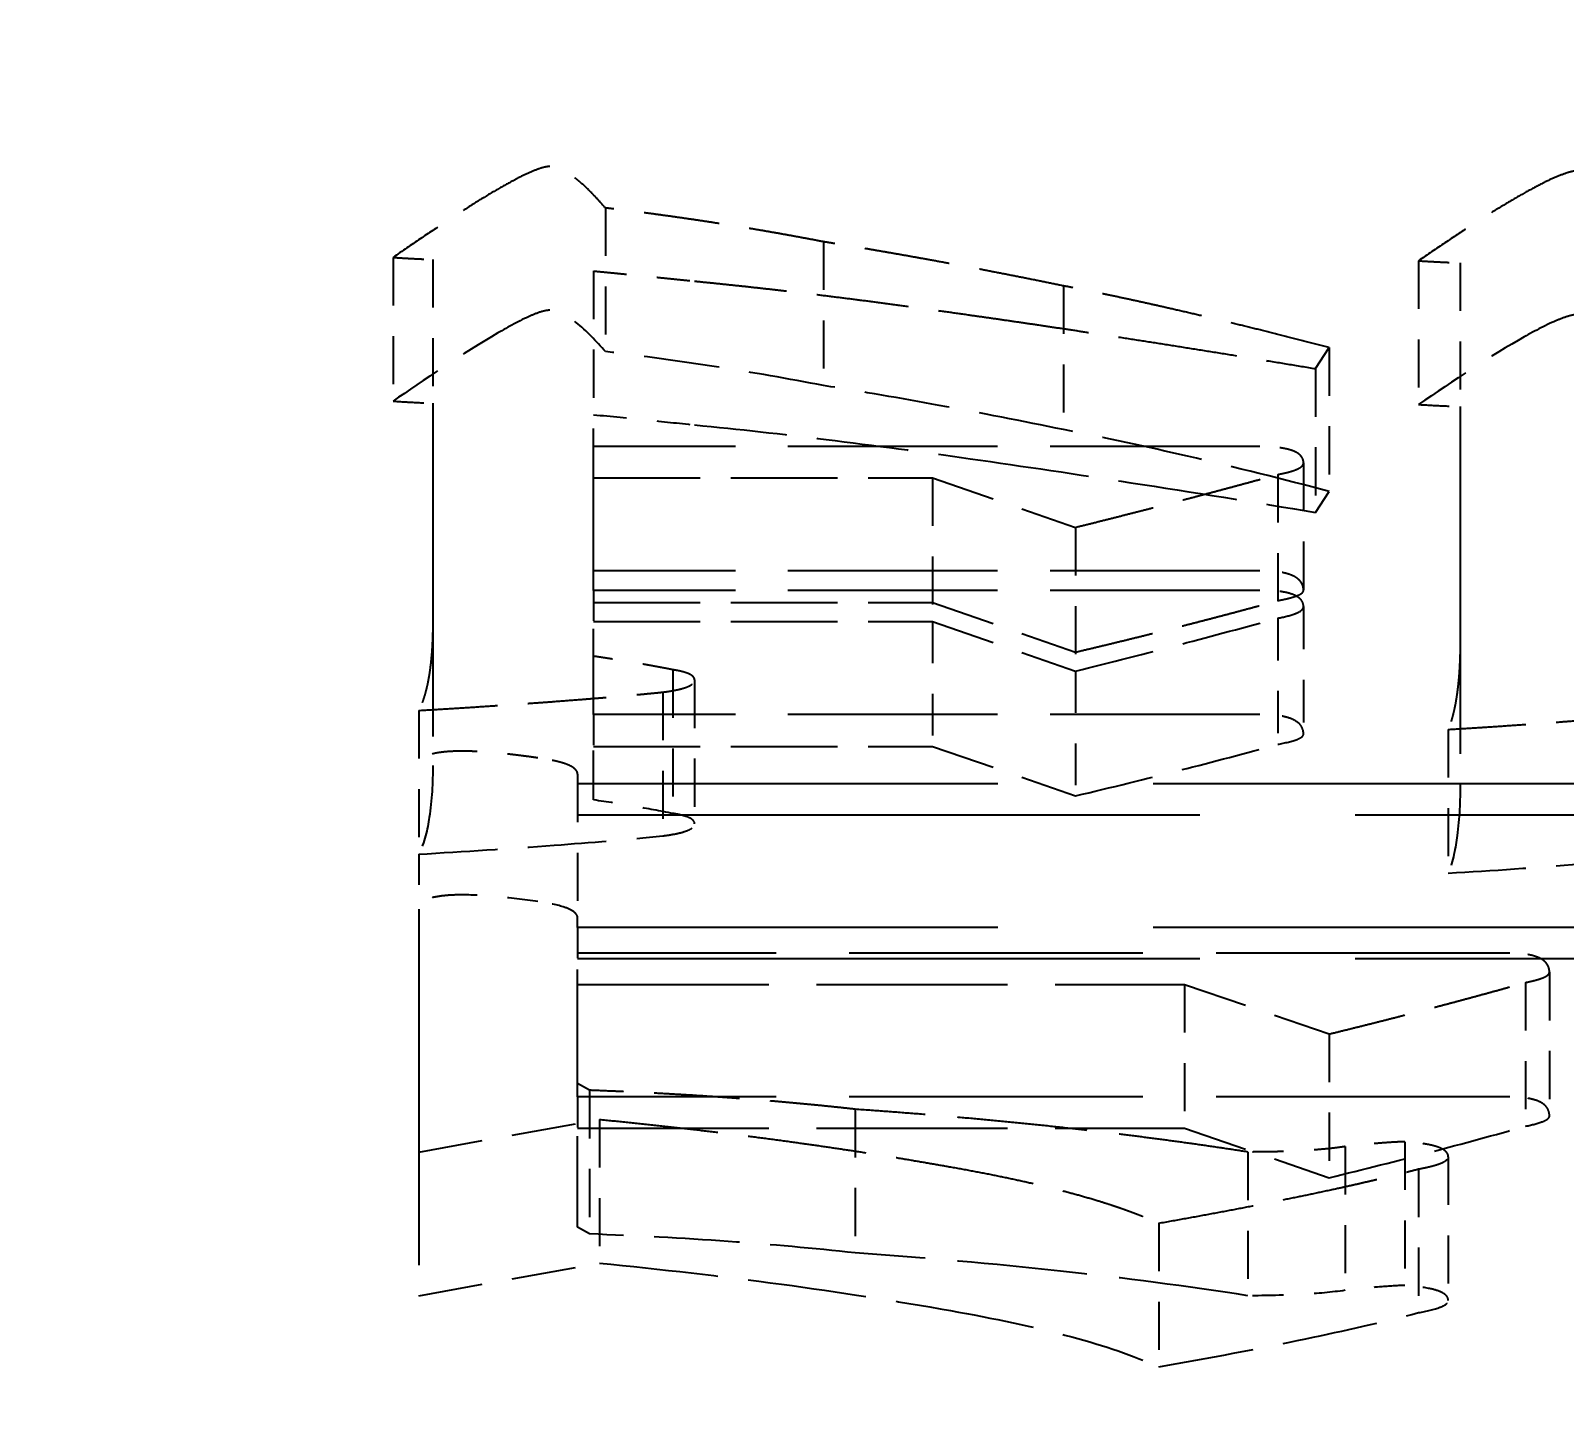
# Model space of a CAD drawing. Header units: millimetres. Extents: x 200 to 5740, y 200 to 4000.
# Drawn here: x 4260.47 to 4265.49, y 1952.79 to 1957.33 of the extents above; entities that cross this region are included whole.
import ezdxf

# ---------------------------------------------------------------- set-up
doc = ezdxf.new("R2010")
doc.units = ezdxf.units.MM
doc.header["$LTSCALE"] = 20
doc.linetypes.add('DASHED', pattern=[0.2067, 0.1654, -0.0413])
doc.layers.add('標註 (ISO)', color=7, linetype='Continuous', lineweight=18)
doc.layers.add('隱藏 (ISO)', color=7, linetype='DASHED', lineweight=25)
doc.styles.add('註記文字 (JIS)', font='kaiu.ttf')
doc.dimstyles.new('預設 (JIS)', dxfattribs={"dimscale": 20, "dimtxt": 3, "dimasz": 3, "dimexe": 2, "dimexo": 1, "dimgap": 0.8, "dimtad": 1, "dimrnd": 1e-08, "dimdsep": 46, "dimtxsty": '註記文字 (JIS)', "dimblk": 'Filled-1', "dimcen": 0.09, "dimdle": 10, "dimclrd": 256, "dimclre": 256, "dimclrt": 256, "dimadec": 0, "dimazin": 2, "dimtfac": 0.833333, "dimtmove": 0, "dimatfit": 3, "dimfxl": 0, "dimtolj": 1, "dimtzin": 0, "dimlwd": -1, "dimlwe": -1, "dimarcsym": 0})

# ---------------------------------------------------------------- blocks, each defined once
blk = doc.blocks.new('Filled-1')
at = {"color": 0}
for p, q in [((0, 0), (-1, 0.166667)), ((-1, 0.166667), (-1, -0.166667)), ((-1, 0), (0, 0)), ((-1, -0.166667), (0, 0))]:
    blk.add_line(p, q, dxfattribs=at)
at = {"color": 0, "flags": 128}
blk.add_lwpolyline([(-1, -0.166667), (0, 0)], dxfattribs=at)
at = {"color": 0}
blk.add_solid([(-1, -0.166667), (0, 0), (-1, 0.166667), (-1, -0.166667)], dxfattribs=at)
blk = doc.blocks.new('*D40')
at = {"layer": 'Defpoints', "color": 0}
for p in [(3955.2832, 2448.0062), (4476.8728, 2448.0062), (4342.7832, 958.0062)]:
    blk.add_point(p, dxfattribs=at)
at = {"layer": '標註 (ISO)'}
for p, q in [((3975.2832, 2448.0062), (4516.8728, 2448.0062)), ((4476.8728, 1018.0062), (4476.8728, 2388.0062)), ((4362.7832, 958.0062), (4516.8728, 958.0062))]:
    blk.add_line(p, q, dxfattribs=at)
at = {"layer": '標註 (ISO)', "xscale": 60, "yscale": 60, "zscale": 60}
for p, rotation in [((4476.8728, 2448.0062), 90), ((4476.8728, 958.0062), 270)]:
    blk.add_blockref('Filled-1', p, dxfattribs=dict(at, rotation=rotation))
at = {"layer": '標註 (ISO)', "insert": (4396.8949, 1625.6029), "char_height": 60, "attachment_point": 1, "rotation": 90, "style": '註記文字 (JIS)'}
blk.add_mtext('\\A1;1490', dxfattribs=at)

msp = doc.modelspace()

# ---------------------------------------------------------------- linework, layer by layer
at = {"layer": '隱藏 (ISO)', "ltscale": 0.047517}
for p, q in [((4262.3521, 1956.7528), (4262.3521, 1956.283)), ((4263.0653, 1956.642), (4263.0653, 1956.1721)), ((4261.6585, 1956.591), (4261.6585, 1956.1211)), ((4261.7881, 1956.5843), (4261.7881, 1956.1145)), ((4265.0102, 1956.5799), (4265.0102, 1956.11)), ((4265.1463, 1956.5732), (4265.1463, 1956.1034)), ((4262.3132, 1956.5466), (4262.3132, 1956.0768)), ((4263.8497, 1956.4978), (4263.8497, 1956.028)), ((4264.7184, 1956.2961), (4264.7184, 1955.8262)), ((4264.6731, 1956.2273), (4264.6731, 1955.7575)), ((4264.6342, 1955.9191), (4264.6342, 1955.4493)), ((4263.4218, 1955.8703), (4263.4218, 1955.4005)), ((4264.5499, 1955.8814), (4264.5499, 1955.4116)), ((4263.8886, 1955.7085), (4263.8886, 1955.2386)), ((4262.5726, 1955.2429), (4262.5726, 1954.773)), ((4262.6439, 1955.2096), (4262.6439, 1954.7397)), ((4262.5402, 1955.1697), (4262.5402, 1954.6998)), ((4261.7427, 1955.1098), (4261.7427, 1954.64)), ((4265.1074, 1955.0477), (4265.1074, 1954.5779)), ((4262.2614, 1954.9014), (4262.2614, 1954.4315)), ((4265.438, 1954.2539), (4265.438, 1953.7841)), ((4264.2452, 1954.214), (4264.2452, 1953.7442)), ((4265.3603, 1954.2207), (4265.3603, 1953.7508)), ((4264.7184, 1954.0522), (4264.7184, 1953.5823)), ((4262.3003, 1953.8681), (4262.3003, 1953.3983)), ((4263.169, 1953.806), (4263.169, 1953.3362)), ((4262.3327, 1953.7728), (4262.3327, 1953.3029)), ((4264.9648, 1953.6996), (4264.9648, 1953.2298)), ((4264.4526, 1953.6663), (4264.4526, 1953.1965)), ((4264.7703, 1953.6841), (4264.7703, 1953.2142)), ((4265.1074, 1953.6508), (4265.1074, 1953.181)), ((4265.0102, 1953.6109), (4265.0102, 1953.1411)), ((4264.1609, 1953.4335), (4264.1609, 1952.9637))]:
    msp.add_line(p, q, dxfattribs=at)
at = {"layer": '隱藏 (ISO)', "ltscale": 0.019521}
for p, q in [((4264.6731, 1956.2273), (4264.7184, 1956.2961)), ((4264.6731, 1955.7575), (4264.7184, 1955.8262))]:
    msp.add_line(p, q, dxfattribs=at)
at = {"layer": '隱藏 (ISO)', "ltscale": 0.329595}
msp.add_line((4261.7881, 1956.1145), (4261.7881, 1954.9304), dxfattribs=at)
at = {"layer": '隱藏 (ISO)', "ltscale": 0.343178}
msp.add_line((4265.1463, 1956.1034), (4265.1463, 1954.8706), dxfattribs=at)
at = {"layer": '隱藏 (ISO)', "ltscale": 0.159808}
msp.add_line((4262.3132, 1955.5025), (4262.3132, 1956.0768), dxfattribs=at)
at = {"layer": '隱藏 (ISO)', "ltscale": 0.207348}
for p, q in [((4264.4915, 1955.9723), (4262.3132, 1955.9723)), ((4264.4915, 1955.5666), (4262.3132, 1955.5666)), ((4264.4915, 1955.5025), (4262.3132, 1955.5025)), ((4264.4915, 1955.0967), (4262.3132, 1955.0967))]:
    msp.add_line(p, q, dxfattribs=at)
at = {"layer": '隱藏 (ISO)', "ltscale": 0.105476}
for p, q in [((4262.3132, 1955.8703), (4263.4218, 1955.8703)), ((4262.3132, 1955.4624), (4263.4218, 1955.4624)), ((4262.3132, 1955.4005), (4263.4218, 1955.4005)), ((4262.3132, 1954.9925), (4263.4218, 1954.9925))]:
    msp.add_line(p, q, dxfattribs=at)
at = {"layer": '隱藏 (ISO)', "ltscale": 0.063204}
for p, q in [((4263.4218, 1955.8703), (4263.8886, 1955.7085)), ((4263.4218, 1955.4624), (4263.8886, 1955.3005)), ((4263.4218, 1955.4005), (4263.8886, 1955.2386)), ((4263.4218, 1954.9925), (4263.8886, 1954.8307))]:
    msp.add_line(p, q, dxfattribs=at)
at = {"layer": '隱藏 (ISO)', "ltscale": 0.010237}
for p, q in [((4262.3132, 1955.5025), (4262.3132, 1955.4005)), ((4262.2614, 1954.4005), (4262.2614, 1954.2985)), ((4262.2614, 1953.8462), (4262.2614, 1953.7442))]:
    msp.add_line(p, q, dxfattribs=at)
at = {"layer": '隱藏 (ISO)', "ltscale": 0.041697}
msp.add_line((4264.5499, 1955.4116), (4264.5499, 1954.9992), dxfattribs=at)
at = {"layer": '隱藏 (ISO)', "ltscale": 0.042147}
msp.add_line((4264.6342, 1955.4493), (4264.6342, 1955.0324), dxfattribs=at)
at = {"layer": '隱藏 (ISO)', "ltscale": 0.084485}
msp.add_line((4262.3132, 1955.0967), (4262.3132, 1955.4005), dxfattribs=at)
at = {"layer": '隱藏 (ISO)', "ltscale": 0.041248}
for p, q in [((4263.4218, 1955.4005), (4263.4218, 1954.9925)), ((4263.8886, 1955.2386), (4263.8886, 1954.8307))]:
    msp.add_line(p, q, dxfattribs=at)
at = {"layer": '隱藏 (ISO)', "ltscale": 0.010462}
msp.add_line((4262.3132, 1955.0967), (4262.3132, 1954.9925), dxfattribs=at)
at = {"layer": '隱藏 (ISO)', "ltscale": 0.048675}
msp.add_line((4262.3132, 1954.8174), (4262.3132, 1954.9925), dxfattribs=at)
at = {"layer": '隱藏 (ISO)', "ltscale": 0.614836}
for p, q in [((4268.7184, 1954.8703), (4262.2614, 1954.8703)), ((4262.2614, 1954.7683), (4268.7184, 1954.7683)), ((4268.7184, 1954.4005), (4262.2614, 1954.4005)), ((4262.2614, 1954.2985), (4268.7184, 1954.2985))]:
    msp.add_line(p, q, dxfattribs=at)
at = {"layer": '隱藏 (ISO)', "ltscale": 0.018102}
msp.add_line((4261.7427, 1954.64), (4261.7427, 1954.4604), dxfattribs=at)
at = {"layer": '隱藏 (ISO)', "ltscale": 0.351821}
msp.add_line((4261.7427, 1954.4604), (4261.7427, 1953.1965), dxfattribs=at)
at = {"layer": '隱藏 (ISO)', "ltscale": 0.008544}
msp.add_line((4262.2614, 1954.4005), (4262.2614, 1954.4315), dxfattribs=at)
at = {"layer": '隱藏 (ISO)', "ltscale": 0.290081}
for p, q in [((4265.3084, 1954.316), (4262.2614, 1954.316)), ((4265.3084, 1953.8462), (4262.2614, 1953.8462))]:
    msp.add_line(p, q, dxfattribs=at)
at = {"layer": '隱藏 (ISO)', "ltscale": 0.125851}
msp.add_line((4262.2614, 1953.8462), (4262.2614, 1954.2985), dxfattribs=at)
at = {"layer": '隱藏 (ISO)', "ltscale": 0.188826}
for p, q in [((4262.2614, 1954.214), (4264.2452, 1954.214)), ((4262.2614, 1953.7442), (4264.2452, 1953.7442))]:
    msp.add_line(p, q, dxfattribs=at)
at = {"layer": '隱藏 (ISO)', "ltscale": 0.063639}
for p, q in [((4264.2452, 1954.214), (4264.7184, 1954.0522)), ((4264.2452, 1953.7442), (4264.7184, 1953.5823))]:
    msp.add_line(p, q, dxfattribs=at)
at = {"layer": '隱藏 (ISO)', "ltscale": 0.0071}
for p, q in [((4262.3003, 1953.8681), (4262.2614, 1953.8903)), ((4262.3003, 1953.3983), (4262.2614, 1953.4204))]:
    msp.add_line(p, q, dxfattribs=at)
at = {"layer": '隱藏 (ISO)', "ltscale": 0.063421}
for p, q in [((4261.7427, 1953.6663), (4262.3327, 1953.7728)), ((4261.7427, 1953.1965), (4262.3327, 1953.3029))]:
    msp.add_line(p, q, dxfattribs=at)
at = {"layer": '隱藏 (ISO)', "ltscale": 0.090041}
msp.add_line((4262.2614, 1953.4204), (4262.2614, 1953.7442), dxfattribs=at)
at = {"layer": '隱藏 (ISO)', "ltscale": 0.096682}
msp.add_open_spline([(4262.1706, 1956.8881), (4262.0863, 1956.8881), (4261.6585, 1956.591)], degree=2, dxfattribs=at)
at = {"layer": '隱藏 (ISO)', "ltscale": 0.042249}
msp.add_open_spline([(4262.3521, 1956.7528), (4262.2355, 1956.8881), (4262.1706, 1956.8881)], degree=2, dxfattribs=at)
at = {"layer": '隱藏 (ISO)', "ltscale": 0.096953}
msp.add_open_spline([(4265.5353, 1956.8748), (4265.438, 1956.8748), (4265.0102, 1956.5799)], degree=2, dxfattribs=at)
at = {"layer": '隱藏 (ISO)', "ltscale": 0.0746}
msp.add_open_spline([(4263.0653, 1956.642), (4262.7217, 1956.7085), (4262.3521, 1956.7528)], degree=2, dxfattribs=at)
at = {"layer": '隱藏 (ISO)', "ltscale": 0.084742}
msp.add_open_spline([(4263.8497, 1956.4978), (4263.4283, 1956.5843), (4263.0653, 1956.642)], degree=2, dxfattribs=at)
at = {"layer": '隱藏 (ISO)', "ltscale": 0.012391}
msp.add_open_spline([(4261.6585, 1956.591), (4261.7233, 1956.5865), (4261.7881, 1956.5843)], degree=2, dxfattribs=at)
at = {"layer": '隱藏 (ISO)', "ltscale": 0.013001}
msp.add_open_spline([(4265.0102, 1956.5799), (4265.0815, 1956.5755), (4265.1463, 1956.5732)], degree=2, dxfattribs=at)
at = {"layer": '隱藏 (ISO)', "ltscale": 0.032722}
msp.add_open_spline([(4262.3132, 1956.5466), (4262.4948, 1956.5289), (4262.6439, 1956.5134)], degree=2, dxfattribs=at)
at = {"layer": '隱藏 (ISO)', "ltscale": 0.091157}
msp.add_open_spline([(4262.6439, 1956.5134), (4263.0523, 1956.4735), (4263.545, 1956.4025)], degree=2, dxfattribs=at)
at = {"layer": '隱藏 (ISO)', "ltscale": 0.099979}
msp.add_open_spline([(4264.7184, 1956.2961), (4264.2257, 1956.4247), (4263.8497, 1956.4978)], degree=2, dxfattribs=at)
at = {"layer": '隱藏 (ISO)', "ltscale": 0.096682}
msp.add_open_spline([(4262.1706, 1956.4182), (4262.1687, 1956.4182), (4262.1668, 1956.4181), (4262.1629, 1956.4177), (4262.1607, 1956.4174), (4262.1536, 1956.4162), (4262.1485, 1956.4149), (4262.1319, 1956.41), (4262.1187, 1956.4048), (4262.0731, 1956.3849), (4262.0341, 1956.3635), (4261.8905, 1956.2802), (4261.7513, 1956.1856), (4261.6585, 1956.1211)], degree=3, knots=[-0.09308535, -0.09308535, -0.09308535, -0.09308535, -0.09230911, -0.09230911, -0.09138834, -0.09138834, -0.08902605, -0.08902605, -0.08234806, -0.08234806, -0.06303666, -0.06303666, 0, 0, 0, 0], dxfattribs=at)
at = {"layer": '隱藏 (ISO)', "ltscale": 0.042249}
msp.add_open_spline([(4262.3521, 1956.283), (4262.3237, 1956.316), (4262.29, 1956.3517), (4262.243, 1956.3889), (4262.2267, 1956.4003), (4262.2039, 1956.4109), (4262.1973, 1956.4136), (4262.187, 1956.4164), (4262.1832, 1956.4172), (4262.1764, 1956.418), (4262.1735, 1956.4182), (4262.1706, 1956.4182)], degree=3, knots=[-0.03126168, -0.03126168, -0.03126168, -0.03126168, -0.0124512, -0.0124512, -0.00483558, -0.00483558, -0.0021731, -0.0021731, -0.00087424, -0.00087424, 0, 0, 0, 0], dxfattribs=at)
at = {"layer": '隱藏 (ISO)', "ltscale": 0.096953}
msp.add_open_spline([(4265.5353, 1956.4049), (4265.5331, 1956.4049), (4265.531, 1956.4048), (4265.5265, 1956.4045), (4265.5241, 1956.4041), (4265.5162, 1956.4029), (4265.5107, 1956.4016), (4265.4925, 1956.3968), (4265.4786, 1956.3917), (4265.4303, 1956.3719), (4265.3902, 1956.3508), (4265.2497, 1956.2719), (4265.1205, 1956.1861), (4265.0102, 1956.11)], degree=3, knots=[-0.1131469, -0.1131469, -0.1131469, -0.1131469, -0.1120471, -0.1120471, -0.1107785, -0.1107785, -0.1076238, -0.1076238, -0.0989953, -0.0989953, -0.074477, -0.074477, 0, 0, 0, 0], dxfattribs=at)
at = {"layer": '隱藏 (ISO)', "ltscale": 0.1179}
msp.add_open_spline([(4263.545, 1956.4025), (4264.0312, 1956.3338), (4264.6731, 1956.2273)], degree=2, dxfattribs=at)
at = {"layer": '隱藏 (ISO)', "ltscale": 0.0746}
msp.add_open_spline([(4263.0653, 1956.1721), (4262.9512, 1956.1942), (4262.8345, 1956.2146), (4262.5963, 1956.2516), (4262.4753, 1956.2682), (4262.3521, 1956.283)], degree=3, knots=[-0.07848834, -0.07848834, -0.07848834, -0.07848834, -0.0391644, -0.0391644, 0, 0, 0, 0], dxfattribs=at)
at = {"layer": '隱藏 (ISO)', "ltscale": 0.084742}
msp.add_open_spline([(4263.8497, 1956.028), (4263.7163, 1956.0554), (4263.58, 1956.0821), (4263.3192, 1956.13), (4263.1926, 1956.1519), (4263.0653, 1956.1721)], degree=3, knots=[-0.08882362, -0.08882362, -0.08882362, -0.08882362, -0.04212691, -0.04212691, 0, 0, 0, 0], dxfattribs=at)
at = {"layer": '隱藏 (ISO)', "ltscale": 0.012391}
msp.add_open_spline([(4261.6585, 1956.1211), (4261.68, 1956.1197), (4261.7016, 1956.1184), (4261.7448, 1956.1161), (4261.7665, 1956.1152), (4261.7881, 1956.1145)], degree=3, knots=[-0.01311863, -0.01311863, -0.01311863, -0.01311863, -0.00653534, -0.00653534, 0, 0, 0, 0], dxfattribs=at)
at = {"layer": '隱藏 (ISO)', "ltscale": 0.013001}
msp.add_open_spline([(4265.0102, 1956.11), (4265.0333, 1956.1086), (4265.0566, 1956.1073), (4265.1019, 1956.1051), (4265.1241, 1956.1042), (4265.1463, 1956.1034)], degree=3, knots=[-0.01374596, -0.01374596, -0.01374596, -0.01374596, -0.00668973, -0.00668973, 0, 0, 0, 0], dxfattribs=at)
at = {"layer": '隱藏 (ISO)', "ltscale": 0.032722}
msp.add_open_spline([(4262.3132, 1956.0768), (4262.371, 1956.0711), (4262.4291, 1956.0654), (4262.539, 1956.0543), (4262.5917, 1956.049), (4262.6439, 1956.0435)], degree=3, knots=[-0.03436821, -0.03436821, -0.03436821, -0.03436821, -0.01635786, -0.01635786, 0, 0, 0, 0], dxfattribs=at)
at = {"layer": '隱藏 (ISO)', "ltscale": 0.091157}
msp.add_open_spline([(4262.6439, 1956.0435), (4262.788, 1956.0294), (4262.9323, 1956.0132), (4263.2317, 1955.9764), (4263.3899, 1955.955), (4263.545, 1955.9327)], degree=3, knots=[-0.09544334, -0.09544334, -0.09544334, -0.09544334, -0.05047556, -0.05047556, 0, 0, 0, 0], dxfattribs=at)
at = {"layer": '隱藏 (ISO)', "ltscale": 0.099979}
msp.add_open_spline([(4264.7184, 1955.8262), (4264.5681, 1955.8655), (4264.4114, 1955.9046), (4264.1245, 1955.9713), (4263.9869, 1956.0013), (4263.8497, 1956.028)], degree=3, knots=[-0.1041301, -0.1041301, -0.1041301, -0.1041301, -0.0473345, -0.0473345, 0, 0, 0, 0], dxfattribs=at)
at = {"layer": '隱藏 (ISO)', "ltscale": 0.022959}
msp.add_open_spline([(4264.6342, 1955.9191), (4264.6342, 1955.9723), (4264.4915, 1955.9723)], degree=2, dxfattribs=at)
at = {"layer": '隱藏 (ISO)', "ltscale": 0.1179}
msp.add_open_spline([(4263.545, 1955.9327), (4263.72, 1955.9079), (4263.8978, 1955.8813), (4264.2711, 1955.8233), (4264.4745, 1955.7904), (4264.6731, 1955.7575)], degree=3, knots=[-0.1229837, -0.1229837, -0.1229837, -0.1229837, -0.0662107, -0.0662107, 0, 0, 0, 0], dxfattribs=at)
at = {"layer": '隱藏 (ISO)', "ltscale": 0.013813}
msp.add_open_spline([(4264.5499, 1955.8814), (4264.6342, 1955.897), (4264.6342, 1955.9191)], degree=2, dxfattribs=at)
at = {"layer": '隱藏 (ISO)', "ltscale": 0.079187}
msp.add_open_spline([(4263.8886, 1955.7085), (4264.2452, 1955.7972), (4264.5499, 1955.8814)], degree=2, dxfattribs=at)
at = {"layer": '隱藏 (ISO)', "ltscale": 0.025551}
msp.add_open_spline([(4264.6342, 1955.5023), (4264.6342, 1955.5666), (4264.4915, 1955.5666)], degree=2, dxfattribs=at)
at = {"layer": '隱藏 (ISO)', "ltscale": 0.022959}
msp.add_open_spline([(4264.6342, 1955.4493), (4264.6342, 1955.4548), (4264.633, 1955.4604), (4264.6275, 1955.4705), (4264.6235, 1955.4751), (4264.6116, 1955.4837), (4264.6036, 1955.4876), (4264.5826, 1955.4945), (4264.5699, 1955.4971), (4264.5356, 1955.5016), (4264.5133, 1955.5025), (4264.4915, 1955.5025)], degree=3, knots=[-0.02420795, -0.02420795, -0.02420795, -0.02420795, -0.01937, -0.01937, -0.01523307, -0.01523307, -0.01100239, -0.01100239, -0.00652157, -0.00652157, 0, 0, 0, 0], dxfattribs=at)
at = {"layer": '隱藏 (ISO)', "ltscale": 0.012746}
msp.add_open_spline([(4264.5499, 1955.469), (4264.6342, 1955.4845), (4264.6342, 1955.5023)], degree=2, dxfattribs=at)
at = {"layer": '隱藏 (ISO)', "ltscale": 0.078453}
msp.add_open_spline([(4263.8886, 1955.3005), (4264.2452, 1955.3848), (4264.5499, 1955.469)], degree=2, dxfattribs=at)
at = {"layer": '隱藏 (ISO)', "ltscale": 0.079187}
msp.add_open_spline([(4263.8886, 1955.2386), (4264.004, 1955.2673), (4264.1189, 1955.2966), (4264.3391, 1955.3542), (4264.4453, 1955.3827), (4264.5499, 1955.4116)], degree=3, knots=[-0.08316965, -0.08316965, -0.08316965, -0.08316965, -0.0403571, -0.0403571, 0, 0, 0, 0], dxfattribs=at)
at = {"layer": '隱藏 (ISO)', "ltscale": 0.013813}
msp.add_open_spline([(4264.5499, 1955.4116), (4264.5698, 1955.4153), (4264.5898, 1955.4199), (4264.6142, 1955.4289), (4264.6218, 1955.4327), (4264.6318, 1955.4408), (4264.6342, 1955.445), (4264.6342, 1955.4493)], degree=3, knots=[-0.01458452, -0.01458452, -0.01458452, -0.01458452, -0.00776832, -0.00776832, -0.00378229, -0.00378229, 0, 0, 0, 0], dxfattribs=at)
at = {"layer": '隱藏 (ISO)', "ltscale": 0.08097}
msp.add_open_spline([(4261.7881, 1955.4003), (4261.7881, 1955.2052), (4261.7427, 1955.1098)], degree=2, dxfattribs=at)
at = {"layer": '隱藏 (ISO)', "ltscale": 0.081533}
msp.add_open_spline([(4265.1463, 1955.3404), (4265.1463, 1955.1475), (4265.1074, 1955.0477)], degree=2, dxfattribs=at)
at = {"layer": '隱藏 (ISO)', "ltscale": 0.027528}
msp.add_open_spline([(4262.5726, 1955.2429), (4262.4494, 1955.2672), (4262.3132, 1955.2872)], degree=2, dxfattribs=at)
at = {"layer": '隱藏 (ISO)', "ltscale": 0.015822}
msp.add_open_spline([(4262.5402, 1955.1697), (4262.6439, 1955.183), (4262.6439, 1955.2096)], degree=2, dxfattribs=at)
at = {"layer": '隱藏 (ISO)', "ltscale": 0.012123}
msp.add_open_spline([(4262.6439, 1955.2096), (4262.6439, 1955.2318), (4262.5726, 1955.2429)], degree=2, dxfattribs=at)
at = {"layer": '隱藏 (ISO)', "ltscale": 0.077687}
msp.add_open_spline([(4261.7427, 1955.1098), (4262.229, 1955.1386), (4262.5402, 1955.1697)], degree=2, dxfattribs=at)
at = {"layer": '隱藏 (ISO)', "ltscale": 0.076629}
msp.add_open_spline([(4265.1074, 1955.0477), (4265.5807, 1955.0766), (4265.8919, 1955.1098)], degree=2, dxfattribs=at)
at = {"layer": '隱藏 (ISO)', "ltscale": 0.025551}
msp.add_open_spline([(4264.6342, 1955.0324), (4264.6342, 1955.0398), (4264.6327, 1955.0474), (4264.6257, 1955.0607), (4264.6208, 1955.0668), (4264.6066, 1955.077), (4264.5981, 1955.0814), (4264.5764, 1955.0887), (4264.564, 1955.0914), (4264.5315, 1955.0958), (4264.5114, 1955.0967), (4264.4915, 1955.0967)], degree=3, knots=[-0.02692775, -0.02692775, -0.02692775, -0.02692775, -0.02043863, -0.02043863, -0.01508009, -0.01508009, -0.01047811, -0.01047811, -0.00596637, -0.00596637, 0, 0, 0, 0], dxfattribs=at)
at = {"layer": '隱藏 (ISO)', "ltscale": 0.012746}
msp.add_open_spline([(4264.5499, 1954.9992), (4264.5741, 1955.0036), (4264.5971, 1955.009), (4264.6197, 1955.0178), (4264.6255, 1955.0208), (4264.6325, 1955.0267), (4264.6342, 1955.0295), (4264.6342, 1955.0324)], degree=3, knots=[-0.01287742, -0.01287742, -0.01287742, -0.01287742, -0.0056184, -0.0056184, -0.00254049, -0.00254049, 0, 0, 0, 0], dxfattribs=at)
at = {"layer": '隱藏 (ISO)', "ltscale": 0.021449}
msp.add_open_spline([(4261.8854, 1954.9768), (4261.7427, 1954.9768), (4261.7427, 1954.9302)], degree=2, dxfattribs=at)
at = {"layer": '隱藏 (ISO)', "ltscale": 0.0243}
msp.add_open_spline([(4262.1317, 1954.9546), (4261.9761, 1954.9768), (4261.8854, 1954.9768)], degree=2, dxfattribs=at)
at = {"layer": '隱藏 (ISO)', "ltscale": 0.020519}
msp.add_open_spline([(4262.2614, 1954.9014), (4262.2614, 1954.9369), (4262.1317, 1954.9546)], degree=2, dxfattribs=at)
at = {"layer": '隱藏 (ISO)', "ltscale": 0.078453}
msp.add_open_spline([(4263.8886, 1954.8307), (4264.0045, 1954.858), (4264.1193, 1954.8861), (4264.3396, 1954.9423), (4264.4457, 1954.9704), (4264.5499, 1954.9992)], degree=3, knots=[-0.0824285, -0.0824285, -0.0824285, -0.0824285, -0.04017511, -0.04017511, 0, 0, 0, 0], dxfattribs=at)
at = {"layer": '隱藏 (ISO)', "ltscale": 0.08097}
msp.add_open_spline([(4261.7881, 1954.9304), (4261.7881, 1954.8753), (4261.7854, 1954.8155), (4261.7708, 1954.7222), (4261.7608, 1954.6778), (4261.7427, 1954.64)], degree=3, knots=[-0.08243916, -0.08243916, -0.08243916, -0.08243916, -0.03363924, -0.03363924, 0, 0, 0, 0], dxfattribs=at)
at = {"layer": '隱藏 (ISO)', "ltscale": 0.081533}
msp.add_open_spline([(4265.1463, 1954.8706), (4265.1463, 1954.8154), (4265.1439, 1954.7562), (4265.1314, 1954.6617), (4265.1227, 1954.617), (4265.1074, 1954.5779)], degree=3, knots=[-0.08333865, -0.08333865, -0.08333865, -0.08333865, -0.03462334, -0.03462334, 0, 0, 0, 0], dxfattribs=at)
at = {"layer": '隱藏 (ISO)', "ltscale": 0.027528}
msp.add_open_spline([(4262.5726, 1954.773), (4262.5311, 1954.7812), (4262.489, 1954.789), (4262.4025, 1954.8038), (4262.3581, 1954.8108), (4262.3132, 1954.8174)], degree=3, knots=[-0.0290152, -0.0290152, -0.0290152, -0.0290152, -0.014652, -0.014652, 0, 0, 0, 0], dxfattribs=at)
at = {"layer": '隱藏 (ISO)', "ltscale": 0.012123}
msp.add_open_spline([(4262.6439, 1954.7397), (4262.6439, 1954.7441), (4262.6419, 1954.7483), (4262.6326, 1954.7562), (4262.6258, 1954.7597), (4262.6046, 1954.7672), (4262.5889, 1954.7705), (4262.5726, 1954.773)], degree=3, knots=[-0.01288018, -0.01288018, -0.01288018, -0.01288018, -0.00909699, -0.00909699, -0.00537285, -0.00537285, 0, 0, 0, 0], dxfattribs=at)
at = {"layer": '隱藏 (ISO)', "ltscale": 0.077687}
msp.add_open_spline([(4261.7427, 1954.64), (4261.8891, 1954.6486), (4262.04, 1954.6584), (4262.3024, 1954.6781), (4262.4249, 1954.6883), (4262.5402, 1954.6998)], degree=3, knots=[-0.08066114, -0.08066114, -0.08066114, -0.08066114, -0.03602559, -0.03602559, 0, 0, 0, 0], dxfattribs=at)
at = {"layer": '隱藏 (ISO)', "ltscale": 0.015822}
msp.add_open_spline([(4262.5402, 1954.6998), (4262.555, 1954.7017), (4262.5699, 1954.7041), (4262.5949, 1954.7093), (4262.6058, 1954.7121), (4262.6241, 1954.7186), (4262.6313, 1954.7222), (4262.6415, 1954.7306), (4262.6439, 1954.7351), (4262.6439, 1954.7397)], degree=3, knots=[-0.0167625, -0.0167625, -0.0167625, -0.0167625, -0.01199388, -0.01199388, -0.00795849, -0.00795849, -0.00406799, -0.00406799, 0, 0, 0, 0], dxfattribs=at)
at = {"layer": '隱藏 (ISO)', "ltscale": 0.076629}
msp.add_open_spline([(4265.1074, 1954.5779), (4265.2509, 1954.5866), (4265.3981, 1954.5966), (4265.6568, 1954.617), (4265.7775, 1954.6277), (4265.8919, 1954.64)], degree=3, knots=[-0.07971147, -0.07971147, -0.07971147, -0.07971147, -0.03593624, -0.03593624, 0, 0, 0, 0], dxfattribs=at)
at = {"layer": '隱藏 (ISO)', "ltscale": 0.021449}
msp.add_open_spline([(4261.8854, 1954.5069), (4261.8709, 1954.5069), (4261.8562, 1954.5066), (4261.8297, 1954.5048), (4261.8176, 1954.5036), (4261.7945, 1954.4999), (4261.7838, 1954.4973), (4261.765, 1954.4905), (4261.7578, 1954.4863), (4261.7453, 1954.475), (4261.7427, 1954.4676), (4261.7427, 1954.4604)], degree=3, knots=[-0.02261565, -0.02261565, -0.02261565, -0.02261565, -0.01827825, -0.01827825, -0.01454436, -0.01454436, -0.01058863, -0.01058863, -0.00632691, -0.00632691, 0, 0, 0, 0], dxfattribs=at)
at = {"layer": '隱藏 (ISO)', "ltscale": 0.0243}
msp.add_open_spline([(4262.1317, 1954.4848), (4262.0874, 1954.4911), (4262.0389, 1954.4972), (4261.9585, 1954.5044), (4261.9205, 1954.5069), (4261.8854, 1954.5069)], degree=3, knots=[-0.02502918, -0.02502918, -0.02502918, -0.02502918, -0.01053265, -0.01053265, 0, 0, 0, 0], dxfattribs=at)
at = {"layer": '隱藏 (ISO)', "ltscale": 0.020519}
msp.add_open_spline([(4262.2614, 1954.4315), (4262.2614, 1954.4351), (4262.2604, 1954.4386), (4262.2563, 1954.4453), (4262.2533, 1954.4485), (4262.241, 1954.4578), (4262.2291, 1954.4631), (4262.1912, 1954.4752), (4262.1614, 1954.4807), (4262.1317, 1954.4848)], degree=3, knots=[-0.02158042, -0.02158042, -0.02158042, -0.02158042, -0.01849986, -0.01849986, -0.01552825, -0.01552825, -0.00959663, -0.00959663, 0, 0, 0, 0], dxfattribs=at)
at = {"layer": '隱藏 (ISO)', "ltscale": 0.024084}
msp.add_open_spline([(4265.438, 1954.2539), (4265.438, 1954.316), (4265.3084, 1954.316)], degree=2, dxfattribs=at)
at = {"layer": '隱藏 (ISO)', "ltscale": 0.012307}
msp.add_open_spline([(4265.3603, 1954.2207), (4265.438, 1954.2362), (4265.438, 1954.2539)], degree=2, dxfattribs=at)
at = {"layer": '隱藏 (ISO)', "ltscale": 0.076972}
msp.add_open_spline([(4264.7184, 1954.0522), (4265.062, 1954.1364), (4265.3603, 1954.2207)], degree=2, dxfattribs=at)
at = {"layer": '隱藏 (ISO)', "ltscale": 0.084571}
msp.add_open_spline([(4263.169, 1953.806), (4262.7735, 1953.8504), (4262.3003, 1953.8681)], degree=2, dxfattribs=at)
at = {"layer": '隱藏 (ISO)', "ltscale": 0.12846}
msp.add_open_spline([(4264.4526, 1953.6663), (4263.8692, 1953.7573), (4263.169, 1953.806)], degree=2, dxfattribs=at)
at = {"layer": '隱藏 (ISO)', "ltscale": 0.024084}
msp.add_open_spline([(4265.438, 1953.7841), (4265.438, 1953.7915), (4265.4367, 1953.7991), (4265.4298, 1953.8123), (4265.425, 1953.8183), (4265.4114, 1953.8281), (4265.4035, 1953.8322), (4265.3836, 1953.8389), (4265.3724, 1953.8414), (4265.3434, 1953.8453), (4265.3259, 1953.8462), (4265.3084, 1953.8462)], degree=3, knots=[-0.02537444, -0.02537444, -0.02537444, -0.02537444, -0.01890081, -0.01890081, -0.01362107, -0.01362107, -0.00934519, -0.00934519, -0.00525094, -0.00525094, 0, 0, 0, 0], dxfattribs=at)
at = {"layer": '隱藏 (ISO)', "ltscale": 0.117625}
msp.add_open_spline([(4262.3327, 1953.7728), (4262.9486, 1953.7129), (4263.4802, 1953.6176)], degree=2, dxfattribs=at)
at = {"layer": '隱藏 (ISO)', "ltscale": 0.076972}
msp.add_open_spline([(4264.7184, 1953.5823), (4264.8304, 1953.6098), (4264.9414, 1953.6379), (4265.1552, 1953.694), (4265.2586, 1953.7221), (4265.3603, 1953.7508)], degree=3, knots=[-0.08088692, -0.08088692, -0.08088692, -0.08088692, -0.03954399, -0.03954399, 0, 0, 0, 0], dxfattribs=at)
at = {"layer": '隱藏 (ISO)', "ltscale": 0.012307}
msp.add_open_spline([(4265.3603, 1953.7508), (4265.3812, 1953.755), (4265.4009, 1953.7599), (4265.4224, 1953.7683), (4265.4287, 1953.7715), (4265.4362, 1953.7779), (4265.438, 1953.7809), (4265.438, 1953.7841)], degree=3, knots=[-0.0125933, -0.0125933, -0.0125933, -0.0125933, -0.00605883, -0.00605883, -0.00274925, -0.00274925, 0, 0, 0, 0], dxfattribs=at)
at = {"layer": '隱藏 (ISO)', "ltscale": 0.018971}
msp.add_open_spline([(4264.9648, 1953.6996), (4264.9129, 1953.6996), (4264.7703, 1953.6841)], degree=2, dxfattribs=at)
at = {"layer": '隱藏 (ISO)', "ltscale": 0.021101}
msp.add_open_spline([(4265.1074, 1953.6508), (4265.1074, 1953.6907), (4264.9648, 1953.6996)], degree=2, dxfattribs=at)
at = {"layer": '隱藏 (ISO)', "ltscale": 0.030766}
msp.add_open_spline([(4264.7703, 1953.6841), (4264.6536, 1953.6663), (4264.4526, 1953.6663)], degree=2, dxfattribs=at)
at = {"layer": '隱藏 (ISO)', "ltscale": 0.015098}
msp.add_open_spline([(4265.0102, 1953.6109), (4265.1074, 1953.6286), (4265.1074, 1953.6508)], degree=2, dxfattribs=at)
at = {"layer": '隱藏 (ISO)', "ltscale": 0.083247}
msp.add_open_spline([(4263.4802, 1953.6176), (4263.934, 1953.5377), (4264.1609, 1953.4335)], degree=2, dxfattribs=at)
at = {"layer": '隱藏 (ISO)', "ltscale": 0.094788}
msp.add_open_spline([(4264.1609, 1953.4335), (4264.699, 1953.5289), (4265.0102, 1953.6109)], degree=2, dxfattribs=at)
at = {"layer": '隱藏 (ISO)', "ltscale": 0.084571}
msp.add_open_spline([(4263.169, 1953.3362), (4263.033, 1953.3514), (4262.8942, 1953.3639), (4262.6043, 1953.3846), (4262.4524, 1953.3926), (4262.3003, 1953.3983)], degree=3, knots=[-0.08885802, -0.08885802, -0.08885802, -0.08885802, -0.0459195, -0.0459195, 0, 0, 0, 0], dxfattribs=at)
at = {"layer": '隱藏 (ISO)', "ltscale": 0.117625}
msp.add_open_spline([(4262.3327, 1953.3029), (4262.5342, 1953.2833), (4262.7327, 1953.2605), (4263.1161, 1953.2087), (4263.3006, 1953.1799), (4263.4802, 1953.1477)], degree=3, knots=[-0.1236841, -0.1236841, -0.1236841, -0.1236841, -0.0608479, -0.0608479, 0, 0, 0, 0], dxfattribs=at)
at = {"layer": '隱藏 (ISO)', "ltscale": 0.12846}
msp.add_open_spline([(4264.4526, 1953.1965), (4264.2534, 1953.2275), (4264.0486, 1953.2542), (4263.6198, 1953.3008), (4263.3954, 1953.3204), (4263.169, 1953.3362)], degree=3, knots=[-0.135009, -0.135009, -0.135009, -0.135009, -0.0693264, -0.0693264, 0, 0, 0, 0], dxfattribs=at)
at = {"layer": '隱藏 (ISO)', "ltscale": 0.030766}
msp.add_open_spline([(4264.7703, 1953.2142), (4264.7271, 1953.2077), (4264.6792, 1953.2035), (4264.5739, 1953.1977), (4264.512, 1953.1965), (4264.4526, 1953.1965)], degree=3, knots=[-0.03197417, -0.03197417, -0.03197417, -0.03197417, -0.01780633, -0.01780633, 0, 0, 0, 0], dxfattribs=at)
at = {"layer": '隱藏 (ISO)', "ltscale": 0.018971}
msp.add_open_spline([(4264.9648, 1953.2298), (4264.946, 1953.2298), (4264.9197, 1953.2282), (4264.8517, 1953.2228), (4264.8078, 1953.2183), (4264.7703, 1953.2142)], degree=3, knots=[-0.02083399, -0.02083399, -0.02083399, -0.02083399, -0.01180201, -0.01180201, 0, 0, 0, 0], dxfattribs=at)
at = {"layer": '隱藏 (ISO)', "ltscale": 0.021101}
msp.add_open_spline([(4265.1074, 1953.181), (4265.1074, 1953.1862), (4265.1056, 1953.1914), (4265.097, 1953.201), (4265.0908, 1953.2052), (4265.0716, 1953.2138), (4265.0583, 1953.2176), (4265.0195, 1953.2253), (4264.9917, 1953.2281), (4264.9648, 1953.2298)], degree=3, knots=[-0.02221714, -0.02221714, -0.02221714, -0.02221714, -0.01765223, -0.01765223, -0.01343877, -0.01343877, -0.0082138, -0.0082138, 0, 0, 0, 0], dxfattribs=at)
at = {"layer": '隱藏 (ISO)', "ltscale": 0.083247}
msp.add_open_spline([(4263.4802, 1953.1477), (4263.6189, 1953.1233), (4263.7548, 1953.0949), (4263.9831, 1953.0332), (4264.0803, 1953.0007), (4264.1609, 1952.9637)], degree=3, knots=[-0.08730286, -0.08730286, -0.08730286, -0.08730286, -0.04046687, -0.04046687, 0, 0, 0, 0], dxfattribs=at)
at = {"layer": '隱藏 (ISO)', "ltscale": 0.015098}
msp.add_open_spline([(4265.0102, 1953.1411), (4265.0368, 1953.1459), (4265.0619, 1953.1517), (4265.0885, 1953.1619), (4265.0959, 1953.1656), (4265.1052, 1953.1734), (4265.1074, 1953.1771), (4265.1074, 1953.181)], degree=3, knots=[-0.01541268, -0.01541268, -0.01541268, -0.01541268, -0.00730882, -0.00730882, -0.00340745, -0.00340745, 0, 0, 0, 0], dxfattribs=at)
at = {"layer": '隱藏 (ISO)', "ltscale": 0.094788}
msp.add_open_spline([(4264.1609, 1952.9637), (4264.3222, 1952.9923), (4264.4872, 1953.0233), (4264.7666, 1953.0817), (4264.8946, 1953.1106), (4265.0102, 1953.1411)], degree=3, knots=[-0.09835513, -0.09835513, -0.09835513, -0.09835513, -0.04376876, -0.04376876, 0, 0, 0, 0], dxfattribs=at)

# ---------------------------------------------------------------- dimensions: what is measured, and where the dimension line sits
at = {"layer": '標註 (ISO)'}
dim = msp.add_linear_dim(base=(4476.8728, 2448.0062), p1=(4342.7832, 958.0062), p2=(3955.2832, 2448.0062), angle=90, dimstyle='預設 (JIS)', override={"dimgap": 0.8, "dimdec": 2, "dimtol": 0, "dimlim": 0, "dimtp": 0, "dimtm": 0, "dimtdec": 2, "dimtofl": 0, "dimatfit": 1}, dxfattribs=at)
dim.commit()
dim.dimension.update_dxf_attribs({"geometry": '*D40', "text_midpoint": (4476.8728, 1703.0062), "dimtype": 160})

doc.saveas('drawing.dxf')
